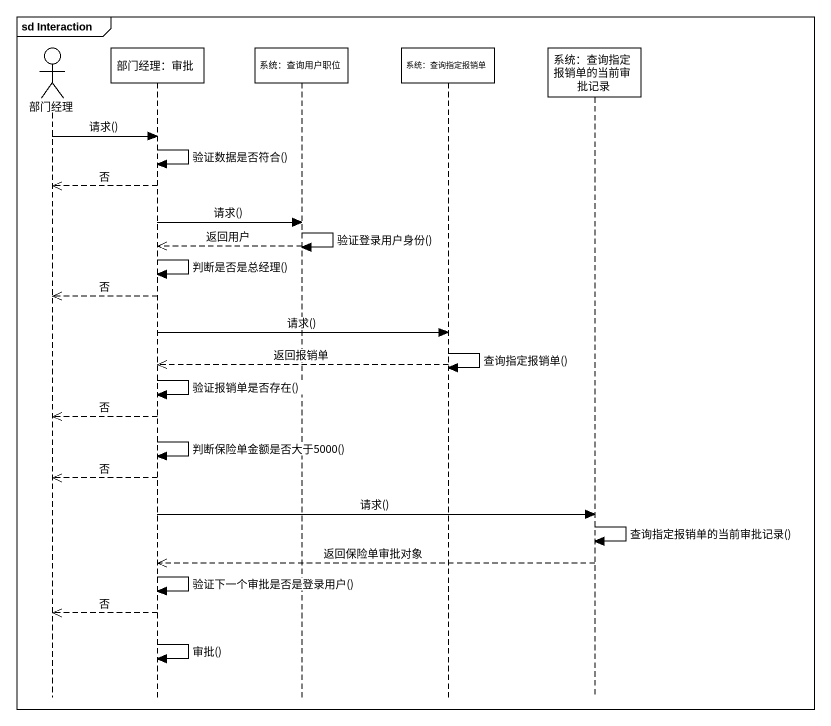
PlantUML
@startuml
mainframe sd Interaction
hide footbox
actor 部门经理
participant "部门经理：审批" as 部门经理_审批
participant "系统：查询用户职位" as 系统_查询用户职位
participant "系统：查询指定报销单" as 系统_查询指定报销单
participant "系统：查询指定报销单的当前审批记录" as 系统_查询指定报销单的当前审批记录

部门经理 -> 部门经理_审批 : 请求()
部门经理_审批 -> 部门经理_审批 : 验证数据是否符合()
部门经理_审批 -->> 部门经理 : 否
部门经理_审批 -> 系统_查询用户职位 : 请求()
系统_查询用户职位 -> 系统_查询用户职位 : 验证登录用户身份()
系统_查询用户职位 -->> 部门经理_审批 : 返回用户
部门经理_审批 -> 部门经理_审批 : 判断是否是总经理()
部门经理_审批 -->> 部门经理 : 否
部门经理_审批 -> 系统_查询指定报销单 : 请求()
系统_查询指定报销单 -> 系统_查询指定报销单 : 查询指定报销单()
系统_查询指定报销单 -->> 部门经理_审批 : 返回报销单
部门经理_审批 -> 部门经理_审批 : 验证报销单是否存在()
部门经理_审批 -->> 部门经理 : 否
部门经理_审批 -> 部门经理_审批 : 判断保险单金额是否大于5000()
部门经理_审批 -->> 部门经理 : 否
部门经理_审批 -> 系统_查询指定报销单的当前审批记录 : 请求()
系统_查询指定报销单的当前审批记录 -> 系统_查询指定报销单的当前审批记录 : 查询指定报销单的当前审批记录()
系统_查询指定报销单的当前审批记录 -->> 部门经理_审批 : 返回保险单审批对象
部门经理_审批 -> 部门经理_审批 : 验证下一个审批是否是登录用户()
部门经理_审批 -->> 部门经理 : 否
部门经理_审批 -> 部门经理_审批 : 审批()
@enduml
